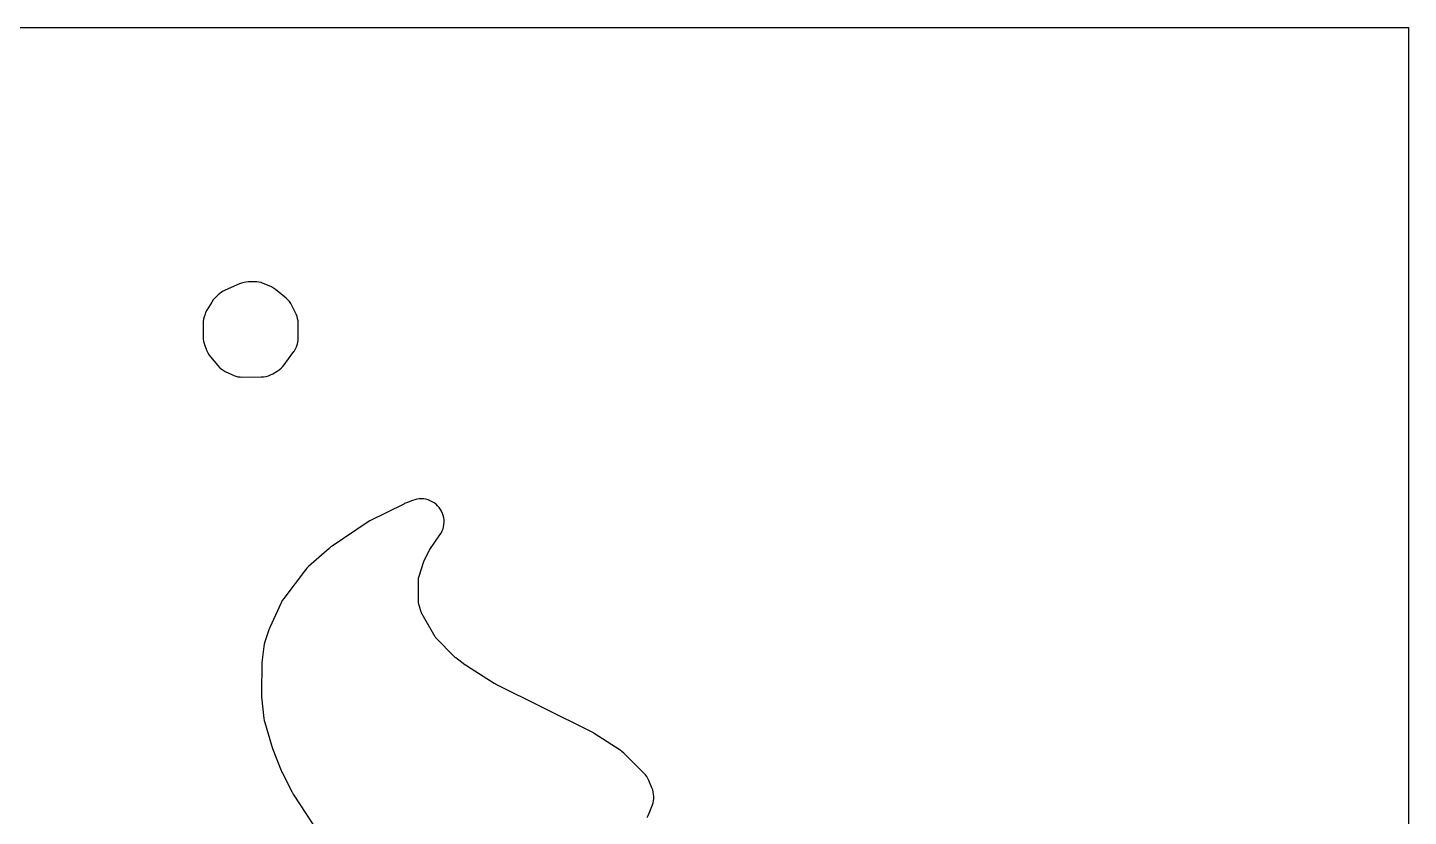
# Model space of a CAD drawing. Header units: millimetres. Extents: x 0 to 300, y 0 to 300.
# Drawn here: x 150 to 300, y 214.3 to 300 of the extents above; entities that cross this region are included whole.
import ezdxf

# ---------------------------------------------------------------- set-up
doc = ezdxf.new("R2010")
doc.units = ezdxf.units.MM
doc.layers.add('CUT', color=7, linetype='CONTINUOUS')

msp = doc.modelspace()

# ---------------------------------------------------------------- linework, layer by layer
at = {"layer": 'CUT'}
for points in [[(0, 0.06), (0, 299.94), (0, 299.95), (0, 299.98), (0, 299.99), (0.01, 300), (0.02, 300), (0.05, 300), (0.06, 300), (299.9, 300), (299.91, 300), (299.94, 300), (299.95, 300), (299.96, 300), (299.96, 299.99), (299.96, 299.98), (299.96, 299.95), (299.96, 299.94), (299.96, 0.06)], [(217.26, 214.2), (217.39, 214.43), (217.5, 214.68), (217.84, 215.58), (217.91, 215.8), (217.96, 216.04), (217.99, 216.27), (218, 216.51), (217.98, 216.75), (217.94, 216.98), (217.88, 217.21), (217.8, 217.44), (217.46, 218.24), (217.36, 218.45), (217.23, 218.66), (217.09, 218.85), (216.92, 219.03), (214.74, 221.2), (214.54, 221.38), (214.33, 221.54), (211.52, 223.34), (211.44, 223.39), (211.24, 223.5), (200.79, 228.7), (200.7, 228.76), (200.69, 228.76), (200.67, 228.78), (197.76, 230.63), (197.73, 230.65), (197.63, 230.71), (197.6, 230.73), (197.58, 230.74), (197.53, 230.77), (197.48, 230.81), (196.48, 231.56), (196.43, 231.6), (196.38, 231.64), (196.34, 231.68), (194.32, 233.74), (194.31, 233.75), (194.28, 233.78), (194.25, 233.83), (192.82, 236.29), (192.8, 236.33), (192.79, 236.36), (192.77, 236.41), (192.77, 236.42), (192.76, 236.45), (192.75, 236.49), (192.74, 236.51), (192.52, 237.27), (192.49, 237.36), (192.48, 237.4), (192.47, 237.42), (192.45, 237.48), (192.45, 237.5), (192.45, 237.53), (192.45, 240.18), (192.45, 240.2), (192.45, 240.22), (192.48, 240.33), (193, 242), (193.02, 242.05), (193.03, 242.07), (193.04, 242.09), (193.61, 243.21), (193.63, 243.26), (193.64, 243.27), (193.67, 243.32), (194.77, 244.9), (194.9, 245.11), (195.01, 245.33), (195.1, 245.56), (195.16, 245.79), (195.2, 246.04), (195.22, 246.28), (195.21, 246.53), (195.18, 246.77), (195.13, 247.01), (195.05, 247.24), (194.95, 247.47), (194.82, 247.68), (194.68, 247.88), (194.52, 248.07), (194.34, 248.23), (194.14, 248.38), (193.94, 248.51), (193.72, 248.62), (193.49, 248.71), (193.25, 248.77), (193, 248.81), (192.76, 248.83), (192.51, 248.82), (192.27, 248.79), (192.03, 248.73), (191.8, 248.65), (191.12, 248.38), (190.92, 248.3), (190.88, 248.28), (190.84, 248.26), (187.17, 246.43), (186.88, 246.26), (183.07, 243.68), (182.99, 243.63), (182.89, 243.56), (182.72, 243.43), (180.49, 241.48), (180.31, 241.3), (180.15, 241.11), (177.8, 238), (177.64, 237.77), (177.51, 237.52), (176.3, 234.85), (176.28, 234.81), (176.26, 234.76), (176.15, 234.49), (175.74, 233.28), (175.67, 233.04), (175.63, 232.8), (175.44, 231.33), (175.42, 231.05), (175.37, 227.64), (175.37, 227.6), (175.37, 227.59), (175.38, 227.33), (175.63, 224.98), (175.67, 224.75), (175.73, 224.52), (176.47, 222.07), (176.46, 222.07), (176.47, 222.03), (176.5, 221.96), (176.58, 221.71), (177.53, 219.33), (177.57, 219.24), (177.61, 219.15), (177.66, 219.04), (178.6, 217.18), (178.69, 217), (178.71, 216.96), (178.83, 216.75), (182.19, 211.62)]]:
    msp.add_lwpolyline(points, dxfattribs=at)
msp.add_lwpolyline([(169.09, 265.93), (169.14, 265.7), (169.22, 265.47), (169.45, 264.9), (169.56, 264.67), (169.7, 264.44), (169.86, 264.23), (170.65, 263.29), (170.82, 263.1), (171.02, 262.93), (171.23, 262.78), (171.45, 262.66), (172.16, 262.31), (172.38, 262.22), (172.6, 262.14), (172.82, 262.09), (173.05, 262.06), (173.28, 262.05), (175.35, 262.06), (175.62, 262.08), (175.88, 262.12), (176.13, 262.19), (176.38, 262.29), (176.61, 262.41), (177.1, 262.7), (177.32, 262.84), (177.52, 263), (177.7, 263.19), (177.86, 263.39), (178.79, 264.68), (178.81, 264.7), (178.9, 264.83), (178.96, 264.9), (179.08, 265.11), (179.19, 265.33), (179.27, 265.56), (179.33, 265.8), (179.37, 266.04), (179.38, 266.29), (179.38, 266.3), (179.38, 266.33), (179.36, 267.93), (179.35, 268.16), (179.31, 268.38), (179.26, 268.61), (179.18, 268.82), (179.09, 269.03), (178.69, 269.82), (178.56, 270.04), (178.42, 270.25), (178.25, 270.44), (178.06, 270.61), (176.92, 271.56), (176.7, 271.72), (176.47, 271.86), (176.22, 271.97), (175.57, 272.22), (175.34, 272.3), (175.11, 272.35), (174.87, 272.38), (174.63, 272.39), (173.96, 272.38), (173.72, 272.36), (173.47, 272.32), (173.23, 272.26), (173, 272.17), (171.44, 271.49), (171.23, 271.39), (171.03, 271.27), (170.85, 271.13), (170.67, 270.97), (170.35, 270.65), (170.15, 270.42), (169.98, 270.17), (169.46, 269.31), (169.32, 269.05), (169.22, 268.77), (169.16, 268.58), (169.09, 268.34), (169.05, 268.08), (169.04, 267.83), (169.04, 266.41), (169.05, 266.17)], close=True, dxfattribs=at)

doc.saveas('drawing.dxf')
